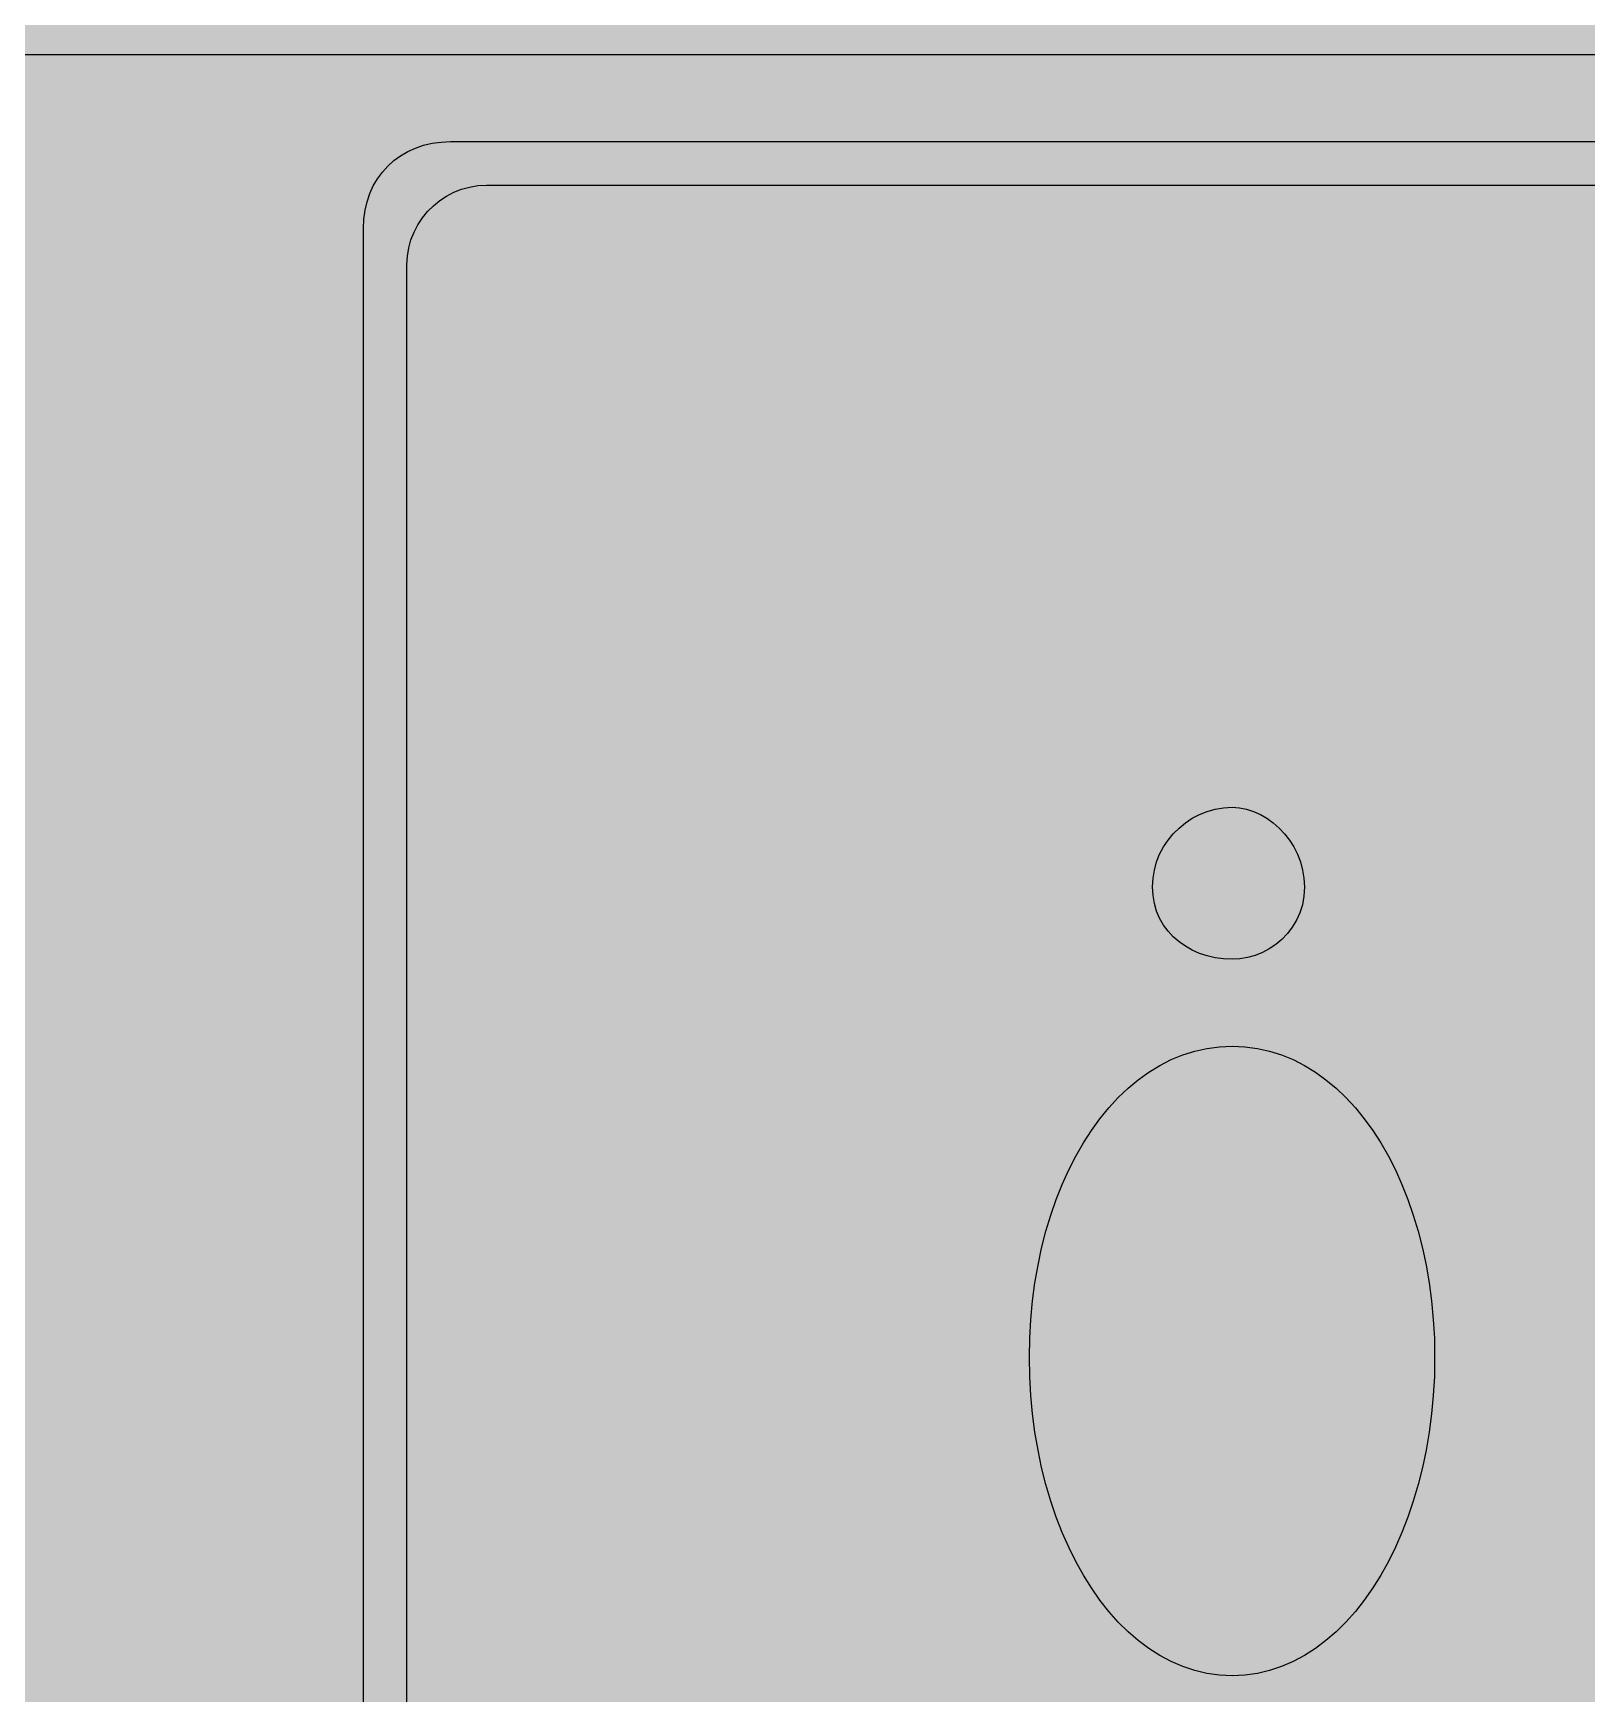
# Model space of a CAD drawing. Header units: millimetres. Extents: x 0 to 966, y -664 to 90.
# Drawn here: x 601.79 to 620.72, y -474.12 to -453.89 of the extents above; entities that cross this region are included whole.
import ezdxf

# ---------------------------------------------------------------- set-up
doc = ezdxf.new("R2010")
doc.units = ezdxf.units.MM
for name, color, linetype in [('HDL_BODY', 7, 'Continuous'), ('HDL_COLOUR', 7, 'Continuous'), ('HDL_DETAIL', 7, 'Continuous'), ('HDL_PRINT', 7, 'Continuous')]:
    doc.layers.add(name, color=color, linetype=linetype)

# ---------------------------------------------------------------- blocks, each defined once
blk = doc.blocks.new('M_DA6.10.1_FRONT')
at = {"layer": 'HDL_BODY', "true_color": 0x202126}
blk.add_hatch(color=250, dxfattribs=at).paths.add_polyline_path([(0, 0), (144, 0), (144, 90), (0, 90)])
at = {"layer": 'HDL_BODY', "true_color": 0x2a2a30}
blk.add_hatch(color=250, dxfattribs=at).paths.add_polyline_path([(0.4, 20.52), (143.6, 20.52), (143.6, 68.31), (0.4, 68.31)])
at = {"layer": 'HDL_COLOUR', "true_color": 0x222328}
for points in [[(105.817, 63.731), (105.822, 63.844), (105.837, 63.954), (105.862, 64.058), (105.896, 64.157), (105.938, 64.25), (105.989, 64.338), (106.048, 64.418), (106.115, 64.492), (106.189, 64.559), (106.269, 64.618), (106.357, 64.669), (106.45, 64.711), (106.549, 64.745), (106.653, 64.77), (106.763, 64.785), (106.877, 64.79), (139.769, 64.79), (139.873, 64.784), (139.974, 64.767), (140.072, 64.739), (140.165, 64.701), (140.254, 64.653), (140.337, 64.595), (140.414, 64.529), (140.484, 64.454), (140.547, 64.371), (140.602, 64.28), (140.649, 64.183), (140.686, 64.078), (140.713, 63.968), (140.73, 63.852), (140.736, 63.731), (140.736, 26.445), (140.73, 26.34), (140.713, 26.239), (140.686, 26.141), (140.649, 26.047), (140.602, 25.958), (140.547, 25.875), (140.484, 25.798), (140.414, 25.727), (140.337, 25.664), (140.254, 25.609), (140.165, 25.563), (140.072, 25.525), (139.974, 25.498), (139.873, 25.481), (139.769, 25.475), (106.877, 25.475), (106.755, 25.481), (106.639, 25.498), (106.529, 25.525), (106.425, 25.563), (106.327, 25.609), (106.236, 25.664), (106.153, 25.727), (106.078, 25.798), (106.012, 25.875), (105.954, 25.958), (105.906, 26.047), (105.868, 26.141), (105.84, 26.239), (105.823, 26.34), (105.817, 26.445), (105.817, 63.731)], [(106.347, 63.29), (106.353, 63.395), (106.37, 63.497), (106.397, 63.594), (106.434, 63.688), (106.481, 63.777), (106.536, 63.86), (106.599, 63.938), (106.67, 64.008), (106.747, 64.071), (106.83, 64.126), (106.919, 64.173), (107.013, 64.21), (107.111, 64.237), (107.213, 64.254), (107.317, 64.26), (139.325, 64.26), (139.43, 64.254), (139.532, 64.237), (139.63, 64.21), (139.723, 64.173), (139.812, 64.126), (139.896, 64.071), (139.973, 64.008), (140.043, 63.938), (140.107, 63.86), (140.162, 63.777), (140.208, 63.688), (140.245, 63.594), (140.273, 63.497), (140.29, 63.395), (140.295, 63.29), (140.295, 26.974), (140.29, 26.869), (140.273, 26.768), (140.245, 26.67), (140.208, 26.576), (140.162, 26.487), (140.107, 26.404), (140.043, 26.327), (139.973, 26.256), (139.896, 26.193), (139.812, 26.138), (139.723, 26.091), (139.63, 26.054), (139.532, 26.027), (139.43, 26.01), (139.325, 26.004), (107.317, 26.004), (107.213, 26.01), (107.111, 26.027), (107.013, 26.054), (106.919, 26.091), (106.83, 26.138), (106.747, 26.193), (106.67, 26.256), (106.599, 26.327), (106.536, 26.404), (106.481, 26.487), (106.434, 26.576), (106.397, 26.67), (106.37, 26.768), (106.353, 26.869), (106.347, 26.974), (106.347, 63.29)]]:
    blk.add_hatch(color=250, dxfattribs=at).paths.add_polyline_path(points)
at = {"layer": 'HDL_COLOUR', "true_color": 0x3d4a3a}
blk.add_hatch(color=79, dxfattribs=at).paths.add_polyline_path([(117.281, 55.71), (117.275, 55.599), (117.256, 55.494), (117.225, 55.396), (117.184, 55.304), (117.133, 55.219), (117.073, 55.141), (117.006, 55.071), (116.932, 55.009), (116.852, 54.956), (116.768, 54.911), (116.679, 54.876), (116.588, 54.85), (116.494, 54.835), (116.4, 54.829), (116.296, 54.834), (116.194, 54.848), (116.096, 54.87), (116.002, 54.901), (115.913, 54.94), (115.83, 54.987), (115.753, 55.041), (115.682, 55.103), (115.619, 55.171), (115.564, 55.246), (115.517, 55.328), (115.48, 55.415), (115.453, 55.508), (115.436, 55.606), (115.43, 55.71), (115.436, 55.815), (115.453, 55.916), (115.48, 56.014), (115.517, 56.108), (115.564, 56.197), (115.619, 56.28), (115.682, 56.357), (115.753, 56.428), (115.83, 56.491), (115.913, 56.546), (116.002, 56.593), (116.096, 56.63), (116.194, 56.657), (116.296, 56.674), (116.4, 56.68), (116.488, 56.674), (116.575, 56.657), (116.661, 56.63), (116.744, 56.593), (116.824, 56.546), (116.901, 56.491), (116.972, 56.428), (117.038, 56.357), (117.098, 56.28), (117.151, 56.197), (117.196, 56.108), (117.232, 56.014), (117.259, 55.916), (117.275, 55.815), (117.281, 55.71)])
at = {"layer": 'HDL_COLOUR', "true_color": 0x99a6b5}
blk.add_hatch(color=253, dxfattribs=at).paths.add_polyline_path([(118.867, 49.98), (118.863, 49.747), (118.85, 49.516), (118.829, 49.29), (118.8, 49.068), (118.763, 48.85), (118.719, 48.637), (118.667, 48.43), (118.607, 48.229), (118.541, 48.034), (118.468, 47.846), (118.389, 47.665), (118.303, 47.492), (118.211, 47.327), (118.113, 47.17), (118.01, 47.022), (117.901, 46.884), (117.786, 46.755), (117.667, 46.636), (117.543, 46.529), (117.414, 46.432), (117.281, 46.346), (117.143, 46.273), (117.002, 46.212), (116.856, 46.164), (116.708, 46.129), (116.556, 46.108), (116.4, 46.101), (116.245, 46.108), (116.093, 46.129), (115.944, 46.164), (115.799, 46.212), (115.657, 46.273), (115.52, 46.346), (115.386, 46.432), (115.257, 46.529), (115.133, 46.636), (115.013, 46.755), (114.899, 46.884), (114.79, 47.022), (114.686, 47.17), (114.588, 47.327), (114.496, 47.492), (114.41, 47.665), (114.33, 47.846), (114.257, 48.034), (114.191, 48.229), (114.131, 48.43), (114.079, 48.637), (114.035, 48.85), (113.998, 49.068), (113.968, 49.29), (113.947, 49.516), (113.934, 49.747), (113.93, 49.98), (113.934, 50.213), (113.947, 50.442), (113.968, 50.667), (113.998, 50.887), (114.035, 51.102), (114.079, 51.311), (114.131, 51.515), (114.191, 51.712), (114.257, 51.903), (114.33, 52.086), (114.41, 52.263), (114.496, 52.431), (114.588, 52.591), (114.686, 52.743), (114.79, 52.886), (114.899, 53.02), (115.013, 53.144), (115.133, 53.258), (115.257, 53.361), (115.386, 53.454), (115.52, 53.536), (115.657, 53.606), (115.799, 53.664), (115.944, 53.71), (116.093, 53.743), (116.245, 53.763), (116.4, 53.77), (116.556, 53.763), (116.708, 53.743), (116.856, 53.71), (117.002, 53.664), (117.143, 53.606), (117.281, 53.536), (117.414, 53.454), (117.543, 53.361), (117.667, 53.258), (117.786, 53.144), (117.901, 53.02), (118.01, 52.886), (118.113, 52.743), (118.211, 52.591), (118.303, 52.431), (118.389, 52.263), (118.468, 52.086), (118.541, 51.903), (118.607, 51.712), (118.667, 51.515), (118.719, 51.311), (118.763, 51.102), (118.8, 50.887), (118.829, 50.667), (118.85, 50.442), (118.863, 50.213), (118.867, 49.98)])
at = {"layer": 'HDL_PRINT', "true_color": 0xdee1e9}
for points in [[(116.222, 64.261), (116.574, 64.261), (116.574, 25.916), (116.222, 25.916), (116.222, 64.261)], [(112.874, 60.381), (112.818, 60.381), (112.757, 60.38), (112.692, 60.378), (112.624, 60.375), (112.552, 60.37), (112.478, 60.362), (112.402, 60.351), (112.325, 60.337), (112.247, 60.318), (112.168, 60.294), (112.227, 60.297), (112.285, 60.305), (112.344, 60.317), (112.402, 60.33), (112.461, 60.345), (112.519, 60.358), (112.578, 60.37), (112.636, 60.378), (112.695, 60.381), (112.85, 60.375), (113.003, 60.357), (113.152, 60.329), (113.298, 60.29), (113.44, 60.24), (113.577, 60.181), (113.71, 60.112), (113.837, 60.035), (113.959, 59.949), (114.074, 59.855), (114.183, 59.754), (114.284, 59.645), (114.378, 59.53), (114.464, 59.408), (114.542, 59.281), (114.611, 59.149), (114.67, 59.011), (114.72, 58.869), (114.759, 58.723), (114.788, 58.574), (114.805, 58.421), (114.811, 58.265), (114.805, 58.099), (114.788, 57.937), (114.759, 57.778), (114.72, 57.624), (114.67, 57.475), (114.611, 57.331), (114.542, 57.192), (114.464, 57.06), (114.378, 56.934), (114.284, 56.815), (114.183, 56.703), (114.074, 56.599), (113.959, 56.502), (113.837, 56.415), (113.71, 56.336), (113.577, 56.266), (113.44, 56.206), (113.298, 56.156), (113.152, 56.116), (113.003, 56.087), (112.85, 56.07), (112.695, 56.064), (112.557, 56.068), (112.423, 56.081), (112.292, 56.102), (112.164, 56.132), (112.039, 56.169), (111.919, 56.213), (111.802, 56.265), (111.689, 56.325), (111.58, 56.391), (111.476, 56.464), (111.376, 56.543), (111.28, 56.629), (111.19, 56.721), (111.104, 56.818), (111.023, 56.921), (110.948, 57.03), (110.878, 57.143), (110.813, 57.262), (110.755, 57.385), (110.799, 57.255), (110.852, 57.129), (110.914, 57.007), (110.984, 56.891), (111.061, 56.779), (111.146, 56.673), (111.237, 56.572), (111.335, 56.477), (111.44, 56.388), (111.55, 56.305), (111.665, 56.229), (111.785, 56.16), (111.909, 56.098), (112.038, 56.043), (112.17, 55.996), (112.306, 55.957), (112.445, 55.926), (112.586, 55.904), (112.729, 55.89), (112.874, 55.885), (113.044, 55.891), (113.21, 55.907), (113.371, 55.933), (113.528, 55.97), (113.679, 56.016), (113.825, 56.071), (113.965, 56.135), (114.099, 56.208), (114.226, 56.289), (114.347, 56.378), (114.461, 56.474), (114.567, 56.577), (114.666, 56.688), (114.757, 56.804), (114.839, 56.927), (114.913, 57.056), (114.978, 57.19), (115.034, 57.33), (115.08, 57.474), (115.117, 57.622), (115.144, 57.774), (115.16, 57.93), (115.165, 58.09), (115.16, 58.261), (115.144, 58.427), (115.117, 58.588), (115.08, 58.745), (115.034, 58.896), (114.978, 59.042), (114.913, 59.182), (114.839, 59.316), (114.757, 59.444), (114.666, 59.564), (114.567, 59.678), (114.461, 59.784), (114.347, 59.882), (114.226, 59.973), (114.099, 60.055), (113.965, 60.129), (113.825, 60.194), (113.679, 60.25), (113.528, 60.296), (113.371, 60.333), (113.21, 60.359), (113.044, 60.375), (112.874, 60.381)], [(119.838, 60.381), (119.758, 60.381), (119.68, 60.38), (119.602, 60.378), (119.526, 60.375), (119.453, 60.37), (119.381, 60.362), (119.313, 60.351), (119.249, 60.337), (119.188, 60.318), (119.132, 60.294), (119.192, 60.297), (119.251, 60.305), (119.31, 60.317), (119.369, 60.33), (119.428, 60.345), (119.486, 60.358), (119.545, 60.37), (119.604, 60.378), (119.662, 60.381), (119.817, 60.375), (119.97, 60.357), (120.119, 60.329), (120.265, 60.29), (120.407, 60.24), (120.544, 60.181), (120.677, 60.112), (120.804, 60.035), (120.926, 59.949), (121.041, 59.855), (121.15, 59.754), (121.251, 59.645), (121.345, 59.53), (121.431, 59.408), (121.509, 59.281), (121.578, 59.149), (121.637, 59.011), (121.687, 58.869), (121.726, 58.723), (121.755, 58.574), (121.772, 58.421), (121.778, 58.265), (121.772, 58.099), (121.755, 57.937), (121.726, 57.778), (121.687, 57.624), (121.637, 57.475), (121.578, 57.331), (121.509, 57.192), (121.431, 57.06), (121.345, 56.934), (121.251, 56.815), (121.15, 56.703), (121.041, 56.599), (120.926, 56.502), (120.804, 56.415), (120.677, 56.336), (120.544, 56.266), (120.407, 56.206), (120.265, 56.156), (120.119, 56.116), (119.97, 56.087), (119.817, 56.07), (119.662, 56.064), (119.524, 56.068), (119.387, 56.081), (119.253, 56.102), (119.121, 56.132), (118.991, 56.169), (118.865, 56.213), (118.741, 56.265), (118.622, 56.325), (118.506, 56.391), (118.395, 56.464), (118.288, 56.543), (118.186, 56.629), (118.089, 56.721), (117.998, 56.818), (117.913, 56.921), (117.833, 57.03), (117.761, 57.143), (117.694, 57.262), (117.635, 57.385), (117.691, 57.255), (117.754, 57.129), (117.823, 57.007), (117.898, 56.891), (117.979, 56.779), (118.066, 56.673), (118.159, 56.572), (118.258, 56.477), (118.362, 56.388), (118.472, 56.305), (118.587, 56.229), (118.707, 56.16), (118.832, 56.098), (118.962, 56.043), (119.097, 55.996), (119.237, 55.957), (119.381, 55.926), (119.529, 55.904), (119.681, 55.89), (119.838, 55.885), (119.998, 55.891), (120.155, 55.907), (120.31, 55.933), (120.461, 55.97), (120.609, 56.016), (120.753, 56.071), (120.892, 56.135), (121.026, 56.208), (121.154, 56.289), (121.276, 56.378), (121.393, 56.474), (121.502, 56.577), (121.604, 56.688), (121.699, 56.804), (121.785, 56.927), (121.863, 57.056), (121.932, 57.19), (121.991, 57.33), (122.041, 57.474), (122.08, 57.622), (122.109, 57.774), (122.126, 57.93), (122.132, 58.09), (122.126, 58.261), (122.109, 58.427), (122.08, 58.588), (122.041, 58.745), (121.991, 58.896), (121.932, 59.042), (121.863, 59.182), (121.785, 59.316), (121.699, 59.444), (121.604, 59.564), (121.502, 59.678), (121.393, 59.784), (121.276, 59.882), (121.154, 59.973), (121.026, 60.055), (120.892, 60.129), (120.753, 60.194), (120.609, 60.25), (120.461, 60.296), (120.31, 60.333), (120.155, 60.359), (119.998, 60.375), (119.838, 60.381)], [(117.281, 55.71), (117.275, 55.599), (117.256, 55.494), (117.225, 55.396), (117.184, 55.304), (117.133, 55.219), (117.073, 55.141), (117.006, 55.071), (116.932, 55.009), (116.852, 54.956), (116.768, 54.911), (116.679, 54.876), (116.588, 54.85), (116.494, 54.835), (116.4, 54.829), (116.296, 54.834), (116.194, 54.848), (116.096, 54.87), (116.002, 54.901), (115.913, 54.94), (115.83, 54.987), (115.753, 55.041), (115.682, 55.103), (115.619, 55.171), (115.564, 55.246), (115.517, 55.328), (115.48, 55.415), (115.453, 55.508), (115.436, 55.606), (115.43, 55.71), (115.436, 55.815), (115.453, 55.916), (115.48, 56.014), (115.517, 56.108), (115.564, 56.197), (115.619, 56.28), (115.682, 56.357), (115.753, 56.428), (115.83, 56.491), (115.913, 56.546), (116.002, 56.593), (116.096, 56.63), (116.194, 56.657), (116.296, 56.674), (116.4, 56.68), (116.488, 56.674), (116.575, 56.657), (116.661, 56.63), (116.744, 56.593), (116.824, 56.546), (116.901, 56.491), (116.972, 56.428), (117.038, 56.357), (117.098, 56.28), (117.151, 56.197), (117.196, 56.108), (117.232, 56.014), (117.259, 55.916), (117.275, 55.815), (117.281, 55.71)], [(118.867, 49.98), (118.863, 49.747), (118.85, 49.516), (118.829, 49.29), (118.8, 49.068), (118.763, 48.85), (118.719, 48.637), (118.667, 48.43), (118.607, 48.229), (118.541, 48.034), (118.468, 47.846), (118.389, 47.665), (118.303, 47.492), (118.211, 47.327), (118.113, 47.17), (118.01, 47.022), (117.901, 46.884), (117.786, 46.755), (117.667, 46.636), (117.543, 46.529), (117.414, 46.432), (117.281, 46.346), (117.143, 46.273), (117.002, 46.212), (116.856, 46.164), (116.708, 46.129), (116.556, 46.108), (116.4, 46.101), (116.245, 46.108), (116.093, 46.129), (115.944, 46.164), (115.799, 46.212), (115.657, 46.273), (115.52, 46.346), (115.386, 46.432), (115.257, 46.529), (115.133, 46.636), (115.013, 46.755), (114.899, 46.884), (114.79, 47.022), (114.686, 47.17), (114.588, 47.327), (114.496, 47.492), (114.41, 47.665), (114.33, 47.846), (114.257, 48.034), (114.191, 48.229), (114.131, 48.43), (114.079, 48.637), (114.035, 48.85), (113.998, 49.068), (113.968, 49.29), (113.947, 49.516), (113.934, 49.747), (113.93, 49.98), (113.934, 50.213), (113.947, 50.442), (113.968, 50.667), (113.998, 50.887), (114.035, 51.102), (114.079, 51.311), (114.131, 51.515), (114.191, 51.712), (114.257, 51.903), (114.33, 52.086), (114.41, 52.263), (114.496, 52.431), (114.588, 52.591), (114.686, 52.743), (114.79, 52.886), (114.899, 53.02), (115.013, 53.144), (115.133, 53.258), (115.257, 53.361), (115.386, 53.454), (115.52, 53.536), (115.657, 53.606), (115.799, 53.664), (115.944, 53.71), (116.093, 53.743), (116.245, 53.763), (116.4, 53.77), (116.556, 53.763), (116.708, 53.743), (116.856, 53.71), (117.002, 53.664), (117.143, 53.606), (117.281, 53.536), (117.414, 53.454), (117.543, 53.361), (117.667, 53.258), (117.786, 53.144), (117.901, 53.02), (118.01, 52.886), (118.113, 52.743), (118.211, 52.591), (118.303, 52.431), (118.389, 52.263), (118.468, 52.086), (118.541, 51.903), (118.607, 51.712), (118.667, 51.515), (118.719, 51.311), (118.763, 51.102), (118.8, 50.887), (118.829, 50.667), (118.85, 50.442), (118.863, 50.213), (118.867, 49.98)], [(118.603, 49.98), (118.598, 49.758), (118.586, 49.539), (118.565, 49.325), (118.536, 49.114), (118.5, 48.909), (118.457, 48.709), (118.406, 48.514), (118.348, 48.326), (118.284, 48.144), (118.213, 47.969), (118.136, 47.801), (118.053, 47.642), (117.965, 47.49), (117.87, 47.347), (117.771, 47.213), (117.667, 47.088), (117.558, 46.974), (117.444, 46.869), (117.326, 46.775), (117.204, 46.693), (117.078, 46.622), (116.949, 46.563), (116.816, 46.516), (116.68, 46.482), (116.542, 46.462), (116.4, 46.455), (116.254, 46.462), (116.111, 46.484), (115.972, 46.521), (115.837, 46.571), (115.706, 46.635), (115.579, 46.712), (115.458, 46.801), (115.341, 46.901), (115.229, 47.014), (115.122, 47.137), (115.021, 47.271), (114.925, 47.414), (114.835, 47.568), (114.751, 47.73), (114.673, 47.901), (114.602, 48.08), (114.538, 48.267), (114.48, 48.461), (114.429, 48.662), (114.386, 48.869), (114.35, 49.081), (114.321, 49.299), (114.301, 49.522), (114.288, 49.749), (114.284, 49.98), (114.288, 50.211), (114.301, 50.438), (114.321, 50.661), (114.35, 50.879), (114.386, 51.092), (114.429, 51.298), (114.48, 51.499), (114.538, 51.693), (114.602, 51.88), (114.673, 52.059), (114.751, 52.23), (114.835, 52.392), (114.925, 52.546), (115.021, 52.689), (115.122, 52.823), (115.229, 52.946), (115.341, 53.059), (115.458, 53.16), (115.579, 53.248), (115.706, 53.325), (115.837, 53.389), (115.972, 53.439), (116.111, 53.476), (116.254, 53.498), (116.4, 53.505), (116.542, 53.498), (116.68, 53.478), (116.816, 53.444), (116.949, 53.397), (117.078, 53.338), (117.204, 53.267), (117.326, 53.185), (117.444, 53.091), (117.558, 52.987), (117.667, 52.872), (117.771, 52.747), (117.87, 52.613), (117.965, 52.47), (118.053, 52.318), (118.136, 52.159), (118.213, 51.991), (118.284, 51.816), (118.348, 51.634), (118.406, 51.446), (118.457, 51.251), (118.5, 51.051), (118.536, 50.846), (118.565, 50.635), (118.586, 50.421), (118.598, 50.202), (118.603, 49.98)]]:
    blk.add_hatch(color=254, dxfattribs=at).paths.add_polyline_path(points)
h = blk.add_hatch(color=254, dxfattribs=at)
h.paths.add_polyline_path([(111.638, 57.034), (112.519, 59.414), (112.874, 59.414), (113.841, 57.034), (113.49, 57.034), (113.135, 57.739), (112.168, 57.739), (111.903, 57.034), (111.638, 57.034)])
h.paths.add_polyline_path([(112.255, 58.001), (113.049, 58.001), (112.874, 58.619), (112.844, 58.704), (112.815, 58.783), (112.788, 58.855), (112.762, 58.92), (112.74, 58.979), (112.721, 59.031), (112.707, 59.077), (112.698, 59.116), (112.695, 59.149), (112.666, 59.086), (112.644, 59.03), (112.625, 58.977), (112.608, 58.927), (112.591, 58.877), (112.572, 58.825), (112.549, 58.769), (112.519, 58.706), (112.255, 58.001)])
h = blk.add_hatch(color=254, dxfattribs=at)
h.paths.add_polyline_path([(118.867, 57.034), (118.867, 59.414), (119.751, 59.414), (119.814, 59.414), (119.87, 59.412), (119.922, 59.409), (119.972, 59.403), (120.022, 59.392), (120.074, 59.376), (120.13, 59.354), (120.192, 59.325), (120.229, 59.291), (120.264, 59.266), (120.297, 59.245), (120.325, 59.226), (120.348, 59.206), (120.362, 59.181), (120.367, 59.149), (120.4, 59.078), (120.424, 59.016), (120.44, 58.963), (120.45, 58.916), (120.455, 58.873), (120.456, 58.833), (120.457, 58.795), (120.457, 58.751), (120.457, 58.707), (120.457, 58.663), (120.457, 58.619), (120.457, 58.575), (120.457, 58.53), (120.418, 58.493), (120.38, 58.456), (120.342, 58.418), (120.304, 58.38), (120.266, 58.342), (120.229, 58.304), (120.192, 58.265), (120.234, 58.26), (120.282, 58.246), (120.332, 58.224), (120.38, 58.197), (120.419, 58.164), (120.447, 58.128), (120.457, 58.09), (120.489, 58.053), (120.521, 58.01), (120.55, 57.962), (120.577, 57.913), (120.6, 57.864), (120.617, 57.818), (120.628, 57.775), (120.632, 57.739), (120.627, 57.696), (120.615, 57.645), (120.597, 57.59), (120.578, 57.534), (120.561, 57.478), (120.548, 57.428), (120.543, 57.385), (120.506, 57.347), (120.479, 57.319), (120.456, 57.296), (120.433, 57.273), (120.405, 57.246), (120.367, 57.209), (120.329, 57.176), (120.291, 57.153), (120.254, 57.137), (120.216, 57.127), (120.178, 57.122), (120.141, 57.12), (120.103, 57.12), (120.06, 57.088), (120.01, 57.065), (119.955, 57.05), (119.899, 57.041), (119.844, 57.036), (119.793, 57.034), (119.751, 57.034), (118.867, 57.034)])
h.paths.add_polyline_path([(119.132, 58.444), (119.662, 58.444), (119.713, 58.444), (119.77, 58.444), (119.828, 58.444), (119.878, 58.444), (119.914, 58.444), (119.927, 58.444), (119.971, 58.45), (120.012, 58.466), (120.048, 58.487), (120.077, 58.508), (120.096, 58.524), (120.103, 58.53), (120.136, 58.568), (120.159, 58.606), (120.175, 58.644), (120.185, 58.681), (120.19, 58.719), (120.192, 58.757), (120.192, 58.795), (120.191, 58.802), (120.189, 58.821), (120.181, 58.85), (120.165, 58.887), (120.14, 58.928), (120.103, 58.971), (120.094, 59.014), (120.072, 59.041), (120.047, 59.054), (120.025, 59.059), (120.016, 59.06), (119.979, 59.089), (119.934, 59.111), (119.884, 59.127), (119.828, 59.138), (119.768, 59.144), (119.705, 59.148), (119.639, 59.149), (119.573, 59.149), (119.132, 59.149), (119.132, 58.444)])
h.paths.add_polyline_path([(119.132, 57.296), (119.751, 57.296), (119.803, 57.296), (119.85, 57.296), (119.89, 57.296), (119.917, 57.296), (119.927, 57.296), (119.971, 57.333), (120.012, 57.358), (120.048, 57.374), (120.077, 57.382), (120.096, 57.384), (120.103, 57.385), (120.141, 57.423), (120.169, 57.451), (120.191, 57.474), (120.214, 57.496), (120.241, 57.524), (120.278, 57.56), (120.278, 57.57), (120.278, 57.598), (120.278, 57.638), (120.278, 57.686), (120.278, 57.739), (120.278, 57.782), (120.275, 57.823), (120.267, 57.859), (120.253, 57.888), (120.228, 57.907), (120.192, 57.914), (120.187, 57.951), (120.172, 57.987), (120.15, 58.02), (120.122, 58.048), (120.089, 58.07), (120.053, 58.085), (120.016, 58.09), (119.978, 58.09), (119.938, 58.09), (119.895, 58.09), (119.847, 58.09), (119.793, 58.09), (119.732, 58.09), (119.662, 58.09), (119.132, 58.09), (119.132, 57.296)])
at = {"layer": 'HDL_DETAIL', "color": 251, "true_color": 0x52555c}
for points in [[(143.12, 65.846), (0.353, 65.846)], [(143.12, 65.846), (0.353, 65.846)], [(143.12, 65.846), (0.353, 65.846)], [(143.12, 65.846), (0.353, 65.846)], [(143.12, 65.846), (0.353, 65.846)], [(143.12, 65.846), (0.353, 65.846)], [(143.12, 65.846), (0.353, 65.846)], [(143.12, 65.846), (0.353, 65.846)], [(143.12, 65.846), (0.353, 65.846)], [(143.12, 65.846), (0.353, 65.846)], [(143.12, 65.846), (0.353, 65.846)], [(143.12, 65.846), (0.353, 65.846)], [(143.12, 65.846), (0.353, 65.846)], [(143.12, 65.846), (0.353, 65.846)], [(143.12, 65.846), (0.353, 65.846)], [(143.12, 65.846), (0.353, 65.846)], [(143.12, 65.846), (0.353, 65.846)], [(143.12, 65.846), (0.353, 65.846)], [(143.12, 65.846), (0.353, 65.846)], [(143.12, 65.846), (0.353, 65.846)], [(143.12, 65.846), (0.353, 65.846)], [(105.817, 26.445), (105.817, 63.731), (105.817, 63.731), (105.822, 63.844), (105.837, 63.954), (105.862, 64.058), (105.896, 64.157), (105.938, 64.25), (105.989, 64.338), (106.048, 64.418), (106.115, 64.492), (106.189, 64.559), (106.269, 64.618), (106.357, 64.669), (106.45, 64.711), (106.549, 64.745), (106.653, 64.77), (106.763, 64.785), (106.877, 64.79), (139.769, 64.79)], [(106.347, 26.974), (106.347, 63.29), (106.347, 63.29), (106.353, 63.395), (106.37, 63.497), (106.397, 63.594), (106.434, 63.688), (106.481, 63.777), (106.536, 63.86), (106.599, 63.938), (106.67, 64.008), (106.747, 64.071), (106.83, 64.126), (106.919, 64.173), (107.013, 64.21), (107.111, 64.237), (107.213, 64.254), (107.317, 64.26), (139.325, 64.26)]]:
    blk.add_lwpolyline(points, dxfattribs=at)
for points in [[(117.281, 55.71), (117.275, 55.599), (117.256, 55.494), (117.225, 55.396), (117.184, 55.304), (117.133, 55.219), (117.073, 55.141), (117.006, 55.071), (116.932, 55.009), (116.852, 54.956), (116.768, 54.911), (116.679, 54.876), (116.588, 54.85), (116.494, 54.835), (116.4, 54.829), (116.296, 54.834), (116.194, 54.848), (116.096, 54.87), (116.002, 54.901), (115.913, 54.94), (115.83, 54.987), (115.753, 55.041), (115.682, 55.103), (115.619, 55.171), (115.564, 55.246), (115.517, 55.328), (115.48, 55.415), (115.453, 55.508), (115.436, 55.606), (115.43, 55.71), (115.436, 55.815), (115.453, 55.916), (115.48, 56.014), (115.517, 56.108), (115.564, 56.197), (115.619, 56.28), (115.682, 56.357), (115.753, 56.428), (115.83, 56.491), (115.913, 56.546), (116.002, 56.593), (116.096, 56.63), (116.194, 56.657), (116.296, 56.674), (116.4, 56.68), (116.488, 56.674), (116.575, 56.657), (116.661, 56.63), (116.744, 56.593), (116.824, 56.546), (116.901, 56.491), (116.972, 56.428), (117.038, 56.357), (117.098, 56.28), (117.151, 56.197), (117.196, 56.108), (117.232, 56.014), (117.259, 55.916), (117.275, 55.815), (117.281, 55.71)], [(118.867, 49.98), (118.863, 49.747), (118.85, 49.516), (118.829, 49.29), (118.8, 49.068), (118.763, 48.85), (118.719, 48.637), (118.667, 48.43), (118.607, 48.229), (118.541, 48.034), (118.468, 47.846), (118.389, 47.665), (118.303, 47.492), (118.211, 47.327), (118.113, 47.17), (118.01, 47.022), (117.901, 46.884), (117.786, 46.755), (117.667, 46.636), (117.543, 46.529), (117.414, 46.432), (117.281, 46.346), (117.143, 46.273), (117.002, 46.212), (116.856, 46.164), (116.708, 46.129), (116.556, 46.108), (116.4, 46.101), (116.245, 46.108), (116.093, 46.129), (115.944, 46.164), (115.799, 46.212), (115.657, 46.273), (115.52, 46.346), (115.386, 46.432), (115.257, 46.529), (115.133, 46.636), (115.013, 46.755), (114.899, 46.884), (114.79, 47.022), (114.686, 47.17), (114.588, 47.327), (114.496, 47.492), (114.41, 47.665), (114.33, 47.846), (114.257, 48.034), (114.191, 48.229), (114.131, 48.43), (114.079, 48.637), (114.035, 48.85), (113.998, 49.068), (113.968, 49.29), (113.947, 49.516), (113.934, 49.747), (113.93, 49.98), (113.934, 50.213), (113.947, 50.442), (113.968, 50.667), (113.998, 50.887), (114.035, 51.102), (114.079, 51.311), (114.131, 51.515), (114.191, 51.712), (114.257, 51.903), (114.33, 52.086), (114.41, 52.263), (114.496, 52.431), (114.588, 52.591), (114.686, 52.743), (114.79, 52.886), (114.899, 53.02), (115.013, 53.144), (115.133, 53.258), (115.257, 53.361), (115.386, 53.454), (115.52, 53.536), (115.657, 53.606), (115.799, 53.664), (115.944, 53.71), (116.093, 53.743), (116.245, 53.763), (116.4, 53.77), (116.556, 53.763), (116.708, 53.743), (116.856, 53.71), (117.002, 53.664), (117.143, 53.606), (117.281, 53.536), (117.414, 53.454), (117.543, 53.361), (117.667, 53.258), (117.786, 53.144), (117.901, 53.02), (118.01, 52.886), (118.113, 52.743), (118.211, 52.591), (118.303, 52.431), (118.389, 52.263), (118.468, 52.086), (118.541, 51.903), (118.607, 51.712), (118.667, 51.515), (118.719, 51.311), (118.763, 51.102), (118.8, 50.887), (118.829, 50.667), (118.85, 50.442), (118.863, 50.213), (118.867, 49.98)]]:
    blk.add_lwpolyline(points, close=True, dxfattribs=at)

msp = doc.modelspace()

# ---------------------------------------------------------------- block references
msp.add_blockref('M_DA6.10.1_FRONT', (500, -520))

doc.saveas('drawing.dxf')
